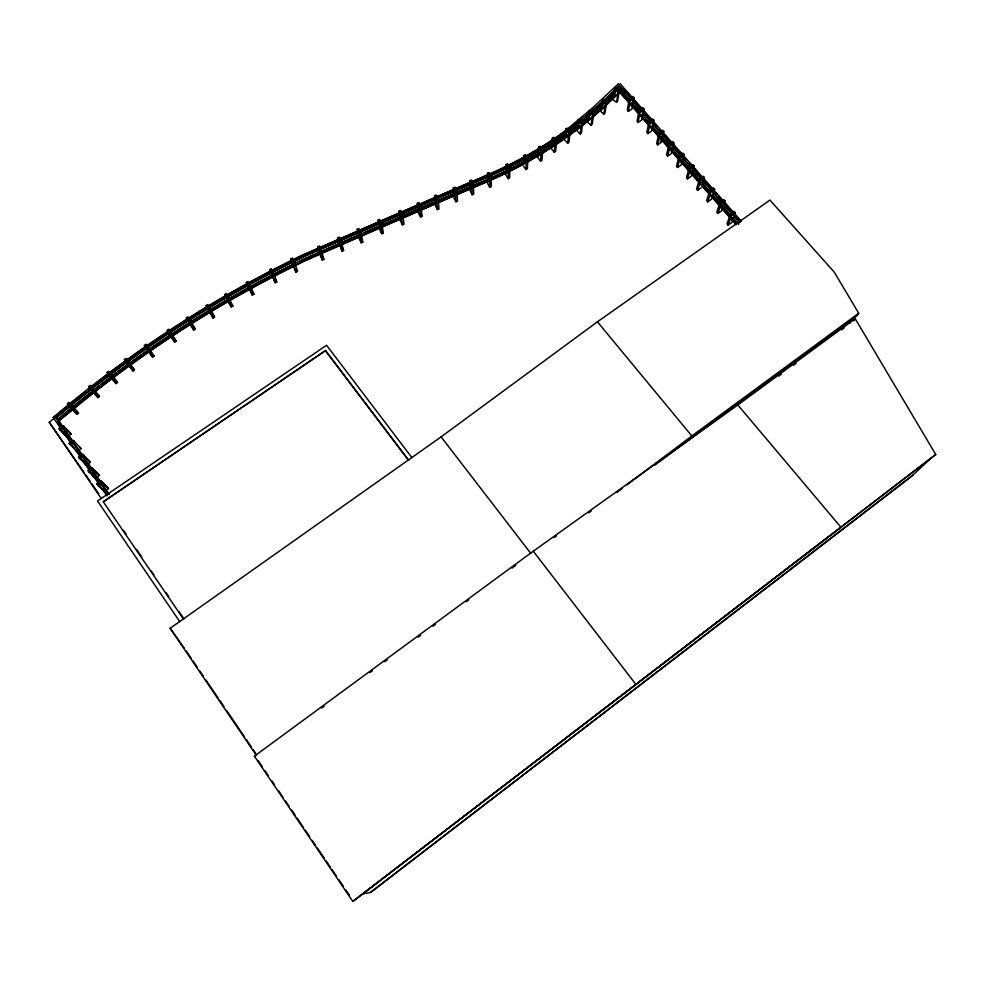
<?xml version="1.0" encoding="UTF-8"?>
<svg xmlns="http://www.w3.org/2000/svg" width="985" height="985" viewBox="0 0 985 985"><rect width="100%" height="100%" fill="white"/><g stroke="black" fill="none" stroke-linecap="round" stroke-linejoin="round"><path stroke-width="1.48" d="M506.105 164.557L505.933 174.998L508.161 178.691L509.688 177.94L509.91 167.549L507.657 163.805L506.105 164.557L508.358 168.3L508.161 178.691M523.614 161.491L523.86 155.47L525.325 154.62L527.911 158.179L527.418 168.694L525.965 169.531L523.429 166.022M525.965 169.531L526.433 159.028L523.86 155.47M538.61 147.06L537.958 157.711L540.568 161.171L541.996 160.309L542.71 149.695L540.051 146.186L538.61 147.06L541.258 150.557L540.568 161.171M552.339 138.183L551.489 148.957L554.309 152.269L555.675 151.345L556.587 140.609L553.73 137.26L552.339 138.183L555.195 141.544L554.309 152.269M565.07 135.942L565.722 129.146L567.052 128.148L570.106 131.362L568.998 142.209L567.692 143.182L564.688 140.018M567.692 143.182L568.776 132.347L570.106 131.362M578.306 119.899L577.087 130.882L580.19 133.96L581.47 132.95L582.751 121.992L579.599 118.877L578.306 119.899L581.47 123.014L580.19 133.96M589.129 111.305L587.75 122.399L591.111 125.243L592.28 124.159L593.733 113.09L590.31 110.209L589.129 111.305L592.539 114.198L591.111 125.243M602.057 100.039L600.493 111.256L603.854 114.088L605.024 113.004L606.649 101.812L603.239 98.943L602.057 100.039L605.467 102.908L603.854 114.088M614.64 88.416L612.892 99.781L616.573 102.28L617.595 101.098L619.405 89.758L615.674 87.222L614.64 88.416L618.371 90.952L616.573 102.28M615.022 91.494L615.674 87.222M617.915 93.821L619.602 91.654L628.726 102.034M629.735 100.544L619.639 89.081L628.713 99.965M542.673 148.673A398.974 330.603 -6.2 0 0 617.09 90.546L620.402 86.68L739.895 222.376M741.36 221.305L620.439 84.094L616.548 88.539M629.267 98.943L627.31 110.172L628.368 111.379L631.976 108.953L633.995 97.7L632.924 96.481L629.267 98.943L630.351 100.162L628.368 111.379M639.142 110.16L637.036 121.254L638.095 122.472L641.703 120.035L643.882 108.916L642.799 107.685L639.142 110.16L640.225 111.391L638.095 122.472M649.066 121.438L646.813 132.409L647.884 133.628L651.491 131.165L653.818 120.182L652.735 118.951L649.066 121.438L650.162 122.669L647.884 133.628M659.051 132.778L656.638 143.613L657.721 144.844L661.341 142.369L663.816 131.522L662.72 130.279L659.051 132.778L660.147 134.022L657.721 144.844M669.098 144.192L666.525 154.879L667.608 156.123L671.228 153.635L673.863 142.923L672.767 141.68L669.098 144.192L670.194 145.435L667.608 156.123M679.194 155.655L676.473 166.219L677.557 167.462L681.177 164.963L683.972 154.386L682.864 153.131L679.194 155.655L680.303 156.923L677.557 167.462M689.34 167.191L686.459 177.608L687.555 178.851L691.187 176.34L694.142 165.923L693.021 164.655L689.34 167.191L690.46 168.46L687.555 178.851M702.576 183.382L704.361 177.509L703.241 176.241L699.559 178.79L696.518 189.058L697.614 190.327L701.246 187.79M697.614 190.327L700.68 180.07L704.361 177.509M709.828 190.462L706.627 200.583L707.735 201.851L711.367 199.315L714.642 189.169L713.509 187.889L709.828 190.462L710.948 191.743L707.735 201.851M720.146 202.196L716.784 212.169L717.905 213.437L721.537 210.888L724.972 200.891L723.84 199.61L720.146 202.196L721.279 203.476L717.905 213.437M730.538 213.991L727.004 223.817L728.124 225.097L731.769 222.536L735.364 212.686L734.231 211.393L730.538 213.991L731.67 215.284L728.124 225.097M849.71 323.326L852.481 319.054M853.675 320.962L855.177 318.672L935.75 454.504L352.815 901.423L254.389 756.184L533.267 551.218L737.839 404.983L855.177 318.672M256.346 755.384L170.146 628.295L441.108 436.872L597.427 321.812L769.938 200.078L834.246 272.119L858.711 313.255L857.184 315.594L654.557 465.314M618.371 90.952L619.405 89.758M620.439 84.094L615.76 88.945A397.447 329.261 -6.2 0 1 487.821 174.69L303.442 254.573A1602.866 1329.824 76.5 0 0 67.448 405.561L53.264 417.505L107.02 495.947M620.402 86.68L617.164 90.041A399.221 330.751 -6.2 0 1 488.646 176.229L304.267 256.137A1599.271 1327.054 76.4 0 0 68.691 406.953L55.899 417.714L108.485 494.507M618.432 90.325L619.639 89.081M619.602 91.654L616.388 95.003A396.807 329.261 -6.2 0 1 605.652 105.284M618.592 83.577L593.561 107.033L566.867 129.466M592.539 114.198L593.733 113.09M605.467 102.908L606.649 101.812M67.743 405.882L53.264 417.505M107.894 493.51L56.207 418.022L68.987 407.261A1597.608 1325.872 76.4 0 1 110.012 374.953M57.45 419.622L70.366 408.738A1586.379 1318.102 76.5 0 1 304.697 258.636L419.684 208.254M57.758 419.93L60.097 417.948M62.449 415.978L65.97 413.01M68.31 411.028L70.661 409.058M63.545 427.465L58.903 420.817L71.597 410.105A1582.833 1315.357 76.5 0 1 305.522 260.2L320.137 253.711M70.218 406.793L77.113 414.328L78.541 413.134L71.671 405.586M116.095 383.596L117.535 382.439L111.588 374.756L108.559 371.296L107.094 372.465L116.095 383.596L113.103 380.185L114.556 379.028L117.535 382.439M101.295 498.533L49.25 422.282L54.372 418.206M111.588 374.756L110.123 375.925L107.094 372.465M64.628 410.055L69.775 405.98M581.47 123.014L582.751 121.992M72.348 403.936L76.658 400.538M95.028 394.172L96.481 393.027L99.448 396.475L97.983 397.62L95.028 394.172L88.712 386.649L90.189 385.48L93.193 388.976L91.716 390.146L88.712 386.649M77.507 399.861L82.691 395.785M83.553 395.108L108.793 375.519M352.815 901.423L841.018 527.332L737.839 404.983M935.75 454.504L362.874 893.838L370.766 892.422L911.174 476.666L929.114 459.933M370.2 892.521L912.898 475.041M564.984 130.919L555.651 137.838M111.428 373.512L115.824 370.163M116.71 369.498L121.13 366.174M617.152 492.241L622.052 488.548M626.94 484.854L691.815 435.961L858.711 313.255M124.676 363.514L126.449 362.185M128.222 360.855L130.008 359.537M321.713 708.043L324.176 706.233M369.917 672.595L372.392 670.785M384.753 661.698L387.228 659.876M418.132 637.16L420.607 635.337M432.969 626.251L435.444 624.428M466.348 601.712L468.823 599.902M512.028 568.123L515.746 565.39M778.741 376.11L781.203 374.288M793.528 365.226L796.003 363.403M841.621 329.84L844.083 328.017M135.364 355.585L137.161 354.268M124.43 359.525L127.287 363.096L128.789 362L125.945 358.417L124.43 359.525L132.975 370.951L134.452 369.855L128.382 361.815M138.06 353.615L139.858 352.31M152.552 357.099L154.042 356.028L145.903 344.381L144.389 345.464L152.552 357.099L144.389 345.464M554.087 537.638L556.55 535.865M588.648 512.914L591.111 511.153M148.87 345.797L151.591 343.863M147.196 349.059L148.71 347.976L145.903 344.381M731.67 215.284L735.364 212.686M721.279 203.476L724.972 200.891M710.948 191.743L714.642 189.169M690.46 168.46L694.142 165.923M680.303 156.923L683.972 154.386M670.194 145.435L673.863 142.923M660.147 134.022L663.816 131.522M551.932 140.449L542.378 146.703M104.139 491.441L108.412 488.548L107.414 487.107L101.159 480.926L96.838 483.869L104.139 491.441L96.838 483.869M650.162 122.669L653.818 120.182M183.715 619.405L103.302 501.796L325.542 350.549L408.529 460.032M325.542 350.549L103.302 501.796M96.21 477.565L99.399 475.41L92.036 467.604L87.714 470.522L95.139 478.291M640.225 111.391L643.882 108.916M97.835 485.334L102.169 482.391L108.412 488.548M630.351 100.162L633.995 97.7M88.699 471.975L93.033 469.057L99.399 475.41M90.398 462.285L83.91 455.747L79.588 458.641L78.603 457.2L82.912 454.294L90.398 462.285L88.268 463.713M555.195 141.544L556.587 140.609M77.877 450.798L81.053 448.667L80.081 447.252M176.426 326.712L182.04 322.994M66.894 437.008L71.129 434.188L70.157 432.772L63.397 425.803L59.088 428.672L66.894 437.008L59.088 428.672M73.444 440.48L74.429 441.92L70.12 444.801L69.135 443.361L73.444 440.48L81.053 448.667M174.714 342.164L176.241 341.155L168.595 329.236L167.056 330.246L174.714 342.164L169.211 333.804M193.7 329.95L195.202 328.953L190.536 320.531L187.864 316.875L186.337 317.884L193.7 329.95L186.337 317.884M60.06 430.1L64.37 427.231L71.129 434.188M169.715 333.927L171.267 332.905M189.009 321.541L190.536 320.531M182.976 322.378L184.848 321.147M185.796 320.531L187.679 319.3M190.511 317.465L192.407 316.259M193.355 315.643L201.937 310.238M202.898 309.647L207.712 306.692M208.685 306.101L233.974 291.338M212.982 317.872L214.533 316.936L210.174 308.354L207.7 304.599L206.136 305.535L212.982 317.872L206.136 305.535M536.345 150.397L538.389 149.166M208.611 309.302L210.174 308.354M541.258 150.557L542.71 149.695M534.289 151.616L530.102 154.042M228.951 303.22L224.839 294.441L226.415 293.542L232.879 306.052L231.315 306.951L228.951 303.22L230.502 302.321M526.433 159.028L527.911 158.179M231.315 306.951L227.239 298.233L228.815 297.322M234.947 290.797L242.753 286.5M521.434 158.831L523.638 157.637M252.369 295.143L253.945 294.293L250.227 285.404L247.949 281.562L246.349 282.424L252.369 295.143L246.349 282.424M248.626 286.266L250.227 285.404M248.602 283.335L251.52 281.772M254.45 280.232L257.368 278.693M275.184 282.732L271.798 273.682L273.411 272.857L271.207 268.991L269.594 269.816L275.184 282.732L276.76 281.919L273.411 272.857M510.082 164.754L512.397 163.572M290.698 259.067L292.299 258.255L294.503 262.121L297.532 271.318L295.943 272.119L290.698 259.067L295.943 272.119M292.89 262.933L294.503 262.121M283.655 265.445L286.573 264.017M508.358 168.3L509.91 167.549M498.213 170.614L500.626 169.445M289.479 262.613L292.397 261.222M420.533 217.082L422.109 216.368L421.001 206.456L418.957 202.59L417.357 203.304L418.514 213.252L420.533 217.082L419.401 207.17L417.357 203.304M489.705 187.335L491.269 186.633L491.219 176.34L489.114 172.523L487.538 173.225L487.637 183.555L489.705 187.335L489.631 177.041L487.538 173.225M419.401 207.17L421.001 206.456M489.631 177.041L491.219 176.34M304.907 254.389L316.973 249.045M111.231 374.029A1597.608 1325.872 76.4 0 1 304.39 256.543L319.091 250.03M299.6 261.567A1584.754 1316.933 76.5 0 1 304.833 259.043L318.143 253.133M320.802 251.951L334.087 246.09M321.467 253.12L488.683 180.723A396.807 329.261 -6.2 0 0 525.079 162.882M113.829 377.39A1581.208 1314.199 76.5 0 1 305.646 260.594L320.248 254.118M321.578 253.527L436.207 203.452M319.645 247.863L337.018 240.192M339.69 239.023L347.693 235.501M320.433 249.439L435.826 199.081M335.405 245.499L338.052 244.329M342.029 242.581L347.336 240.254M349.022 234.91L357.013 231.413M359.673 230.244L376.935 222.696M348.653 239.663L359.229 235.021M364.524 232.706L376.393 227.51M377.711 226.932L392.19 220.628M380.912 220.972L404.724 210.618M449.554 192.715L444.247 195.03M393.495 220.061L400.058 217.205M402.693 216.06L418.416 209.251M402.446 224.863L404.047 224.174L402.668 214.361L400.673 210.458L399.06 211.159L400.489 221.009L402.446 224.863L401.043 215.062L399.06 211.159M455.944 201.802L457.52 201.112L456.954 191.004L454.922 187.15L453.322 187.839L453.937 197.985L455.944 201.802L455.353 191.706L453.322 187.839M406.054 210.039L420.558 203.772M401.043 215.062L402.668 214.361M455.353 191.706L456.954 191.004M421.863 203.205L435.025 197.529M420.989 207.687L435.382 201.469M422.343 207.552L435.419 201.913M437.512 202.898L488.683 181.178A396.573 329.113 -6.2 0 0 525.067 163.338M437.648 196.409L448.15 191.89M438.448 197.96L488.646 176.684M437.98 200.349L471.95 185.796M439.322 200.226L454.971 193.516M457.569 192.395L470.658 186.805M449.468 191.336L463.873 185.168M465.203 184.601L473.132 180.76M428.13 201.937L433.523 199.635M414.513 207.712L417.246 206.554M381.749 233.74L380.025 224.051L381.663 223.361L379.73 219.421L378.105 220.111L379.853 229.85L381.749 233.74L383.362 233.063L381.663 223.361M437.426 209.596L436.552 199.598L438.177 198.921L436.207 195.018L434.594 195.695L435.493 205.742L437.426 209.596L439.014 208.918L438.177 198.921M341.943 251.237L339.603 241.768L341.253 241.079L339.357 237.102L337.72 237.791L341.943 251.237L343.568 250.547L341.253 241.079M317.724 246.656L319.386 245.967L321.233 249.968L323.856 259.326L322.218 260.003L317.724 246.656L322.218 260.003M319.571 250.658L321.233 249.968M320.396 256.051L322.021 255.374M474.487 180.661L487.821 175.145M473.268 185.229L487.858 179.196A395.047 327.783 -6.2 0 0 507.546 170.073M473.292 185.685L486.541 180.193M469.833 180.674L471.458 180.021L473.379 183.924L473.699 194.119L472.111 194.771L470.202 190.918L469.833 180.674L471.766 184.577L472.111 194.771M471.766 184.577L473.379 183.924M357.272 229.222L358.922 228.557L360.756 232.546L362.775 242.125L361.138 242.79L359.328 238.85L357.272 229.222L359.106 233.211L361.138 242.79M359.106 233.211L360.756 232.546M254.389 756.184L255.509 756.714M170.146 628.295L184.454 648.339M92.011 474.745L94.154 476.851M78.603 457.2L86.151 465.142L85.178 463.726M69.135 443.361L76.818 451.499L75.845 450.083M49.25 422.282L83.984 472.332M58.903 420.817L71.893 410.425A1581.208 1314.199 76.5 0 1 112.622 378.302M565.722 129.146L568.776 132.347M75.463 409.748L78.541 413.134M74.035 410.954L77.113 414.328M624.416 89.204L650.826 119.16M652.846 121.475L656.909 126.08M659.962 129.54L671.13 142.222M673.161 144.524L686.36 159.508M689.401 162.956L701.591 176.795M703.622 179.098L710.727 187.162M713.78 190.622L716.821 194.082M718.853 196.384L722.916 200.989M724.948 203.292L740.178 220.578M623.677 89.352L625.709 91.667M652.156 121.684L655.21 125.157M678.603 151.715L680.635 154.017M682.667 156.332L684.71 158.647M708.104 185.205L710.136 187.507M737.593 218.695L739.636 220.997M620.328 87.185L739.735 222.807M699.559 178.79L700.68 180.07M631.754 102.834L639.831 112.019M641.838 114.309L649.915 123.482M651.935 125.772L659.002 133.812M661.021 136.102L669.098 145.275M671.105 147.565L679.182 156.75M681.201 159.041L699.362 179.689M701.382 181.979L709.459 191.152M712.487 194.587L730.648 215.235M732.668 217.525L738.725 224.408M631.767 103.437L638.871 111.527M645.988 119.616L649.041 123.076M652.095 126.548L658.189 133.48M661.243 136.94L668.359 145.029M674.454 151.961L678.517 156.59M681.571 160.05L688.687 168.139M691.741 171.599L698.845 179.689M702.921 184.318L707.993 190.093M712.069 194.71L720.195 203.957M722.227 206.271L730.365 215.506M732.397 217.82L737.482 223.595M630.757 104.336L658.128 135.474M660.159 137.777L736.201 224.248M619.528 92.147L698.55 182.028M700.581 184.343L736.041 224.666M660.258 141.138L661.341 142.369M91.716 390.146L97.983 397.62M90.189 385.48L99.448 396.475M597.427 321.812L691.815 435.961M131.645 366.334L134.452 369.855M151.284 352.482L154.042 356.028M533.267 551.218L635.62 684.058M441.108 436.872L530.841 553.459M411.902 457.643L326.564 345.255L97.527 500.971L179.775 621.683M325.703 351.066L408.615 460.438M192.567 325.346L195.202 328.953M173.606 337.535L176.241 341.155M127.287 363.096L132.975 370.951M63.397 425.803L64.37 427.231M82.912 454.294L83.91 455.747M92.036 467.604L93.033 469.057M101.159 480.926L102.169 482.391M65.86 430.974L73.69 442.4M75.426 444.937L91.359 468.072M94.56 472.874L100.655 481.751M103.265 485.568L109.347 494.458M59.149 424.67L60.861 427.17M66.007 434.693L69.43 439.692M78.862 453.469L80.573 455.969M85.72 463.492L88.293 467.247M92.578 473.502L95.151 477.257M105.432 492.291L107.143 494.79M57.142 421.863L60.565 426.874M64 431.886L67.423 436.897M76.867 450.674L80.29 455.686M83.725 460.697L86.298 464.464M92.294 473.231L94.868 476.986M96.579 479.498L98.303 481.997M103.45 489.52L106.011 493.276M85.707 474.868L90.066 481.246M91.777 483.746L98.709 493.904M123.556 530.386L126.154 534.19M136.558 549.421L141.754 557.042M151.284 570.992L153.882 574.797M166.009 592.564L168.607 596.368M178.999 611.599L183.333 617.952M186.177 650.876L191.324 658.46M193.035 660.997L197.332 667.325M199.906 671.117L203.341 676.178M205.914 679.982L217.931 697.7M219.655 700.224L223.952 706.553M226.525 710.345L244.551 736.928M246.262 739.452L251.421 747.049M253.133 749.585L255.706 753.377M258.082 760.518L262.379 766.859M264.965 770.664L268.4 775.737M271.835 780.809L274.421 784.614M278.718 790.955L283.015 797.296M285.588 801.088L289.024 806.161M291.609 809.966L295.044 815.038M296.768 817.575L303.639 827.72M305.362 830.257L309.659 836.597M312.233 840.402L315.68 845.475M317.392 848.011L324.274 858.157M325.986 860.693L330.283 867.034M332.007 869.57L336.304 875.911M338.889 879.716L343.186 886.057M345.76 889.861L349.195 894.922M212.083 313.23L214.533 316.936M231.29 303.565L232.879 306.052M224.839 294.441L227.239 298.233M251.692 290.501L253.945 294.293M275.32 279.371L276.76 281.919M269.594 269.816L271.798 273.682M296.079 268.77L297.532 271.318M420.767 213.819L422.109 216.368M434.594 195.695L436.552 199.598M378.105 220.111L380.025 224.051M381.454 229.173L383.362 233.063M337.72 237.791L339.603 241.768M342.324 247.924L343.568 250.547M322.637 256.691L323.856 259.326M360.966 238.185L362.775 242.125M271.207 268.991L272.66 272.894M292.299 258.255L293.173 260.902M303.442 254.573L303.565 254.98A1601.204 1328.642 76.5 0 0 273.399 270.001M616.314 95.496A396.573 329.113 -6.2 0 1 605.578 105.777M603.374 107.784A396.573 329.113 -6.2 0 1 542.366 153.328M539.928 154.793A396.573 329.113 -6.2 0 1 527.578 161.959M74.22 406.128A1584.754 1316.933 76.5 0 1 99.374 386.132M101.787 384.261A1584.754 1316.933 76.5 0 1 110.258 377.809M112.684 375.987A1584.754 1316.933 76.5 0 1 116.329 373.253M118.754 371.443A1584.754 1316.933 76.5 0 1 130.968 362.517M133.418 360.756A1584.754 1316.933 76.5 0 1 140.793 355.511M143.256 353.775A1584.754 1316.933 76.5 0 1 150.656 348.628M153.131 346.917A1584.754 1316.933 76.5 0 1 189.292 323.068M191.816 321.479A1584.754 1316.933 76.5 0 1 227.276 300.056M229.825 298.578A1584.754 1316.933 76.5 0 1 238.776 293.481M240.057 292.754A1584.754 1316.933 76.5 0 1 247.764 288.47M250.325 287.054A1584.754 1316.933 76.5 0 1 272.266 275.32M274.864 273.978A1584.754 1316.933 76.5 0 1 282.658 269.976M283.951 269.324A1584.754 1316.933 76.5 0 1 293.074 264.768M614.911 94.4A394.8 327.648 -6.2 0 1 607.486 101.59M600.936 107.636A394.8 327.648 -6.2 0 1 594.201 113.558M586.112 120.305A394.8 327.648 -6.2 0 1 583.76 122.202M579.008 125.945A394.8 327.648 -6.2 0 1 570.5 132.359M566.794 135.056A394.8 327.648 -6.2 0 1 556.697 142.062M553.201 144.389A394.8 327.648 -6.2 0 1 543.708 150.459M538.869 153.401A394.8 327.648 -6.2 0 1 530.299 158.425M524.082 161.909A394.8 327.648 -6.2 0 1 516.509 165.96M515.241 166.625A394.8 327.648 -6.2 0 1 510.119 169.235M507.546 170.516A394.8 327.648 -6.2 0 1 491.847 177.891M604.556 106.294A396.807 329.261 -6.2 0 1 542.39 152.86M539.965 154.337A396.807 329.261 -6.2 0 1 527.591 161.503M614.985 93.907A395.047 327.783 -6.2 0 1 606.477 102.12M603.202 105.149A395.047 327.783 -6.2 0 1 593.118 114.051M589.67 116.944A395.047 327.783 -6.2 0 1 581.458 123.605M579.057 125.464A395.047 327.783 -6.2 0 1 569.318 132.79M566.843 134.588A395.047 327.783 -6.2 0 1 543.732 149.991M540.112 152.207A395.047 327.783 -6.2 0 1 527.837 159.373M525.35 160.764A395.047 327.783 -6.2 0 1 510.131 168.78M540.223 150.163A398.974 330.603 -6.2 0 1 489.988 176.093M71.142 403.111A1601.204 1328.642 76.5 0 1 84.772 392.141M88.182 389.432A1601.204 1328.642 76.5 0 1 106.405 375.371M110.074 372.613A1601.204 1328.642 76.5 0 1 121.106 364.438M123.568 362.64A1601.204 1328.642 76.5 0 1 154.559 340.822M157.058 339.123A1601.204 1328.642 76.5 0 1 170.836 329.938M172.104 329.125A1601.204 1328.642 76.5 0 1 192.309 316.197M193.577 315.409A1601.204 1328.642 76.5 0 1 203.747 309.142M206.296 307.603A1601.204 1328.642 76.5 0 1 225.491 296.239M228.052 294.749A1601.204 1328.642 76.5 0 1 240.943 287.448M243.517 286.007A1601.204 1328.642 76.5 0 1 246.115 284.579M248.7 283.151A1601.204 1328.642 76.5 0 1 270.789 271.355M615.674 89.438A397.201 329.113 -6.2 0 1 606.034 98.709M602.721 101.738A397.201 329.113 -6.2 0 1 591.382 111.625M589.055 113.558A397.201 329.113 -6.2 0 1 585.521 116.439M581.95 119.283A397.201 329.113 -6.2 0 1 569.749 128.518M566.35 130.968A397.201 329.113 -6.2 0 1 557.104 137.358M553.57 139.698A397.201 329.113 -6.2 0 1 545.222 145.054M544.015 145.805A397.201 329.113 -6.2 0 1 541.602 147.282M539.164 148.76A397.201 329.113 -6.2 0 1 530.533 153.808M529.277 154.522A397.201 329.113 -6.2 0 1 526.778 155.925M524.266 157.317A397.201 329.113 -6.2 0 1 508.925 165.332M506.327 166.613A397.201 329.113 -6.2 0 1 503.717 167.881M502.399 168.509A397.201 329.113 -6.2 0 1 490.493 173.976M68.815 402.459L67.362 403.665L70.477 407.1L71.942 405.882L68.815 402.459"/></g></svg>
